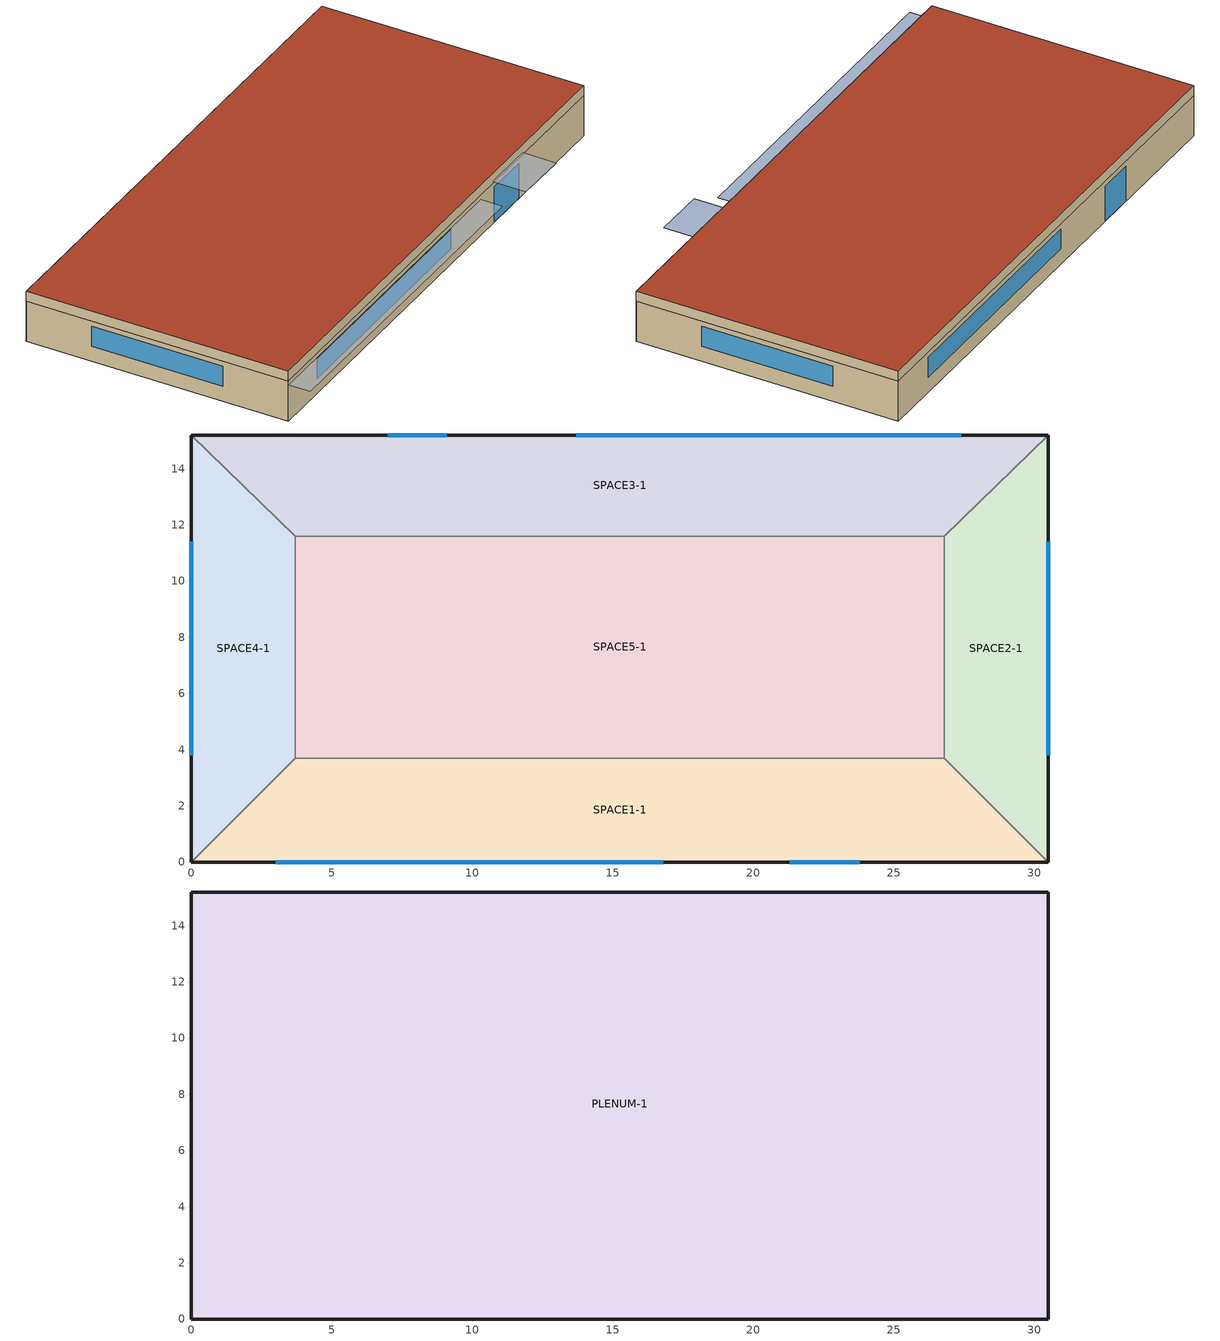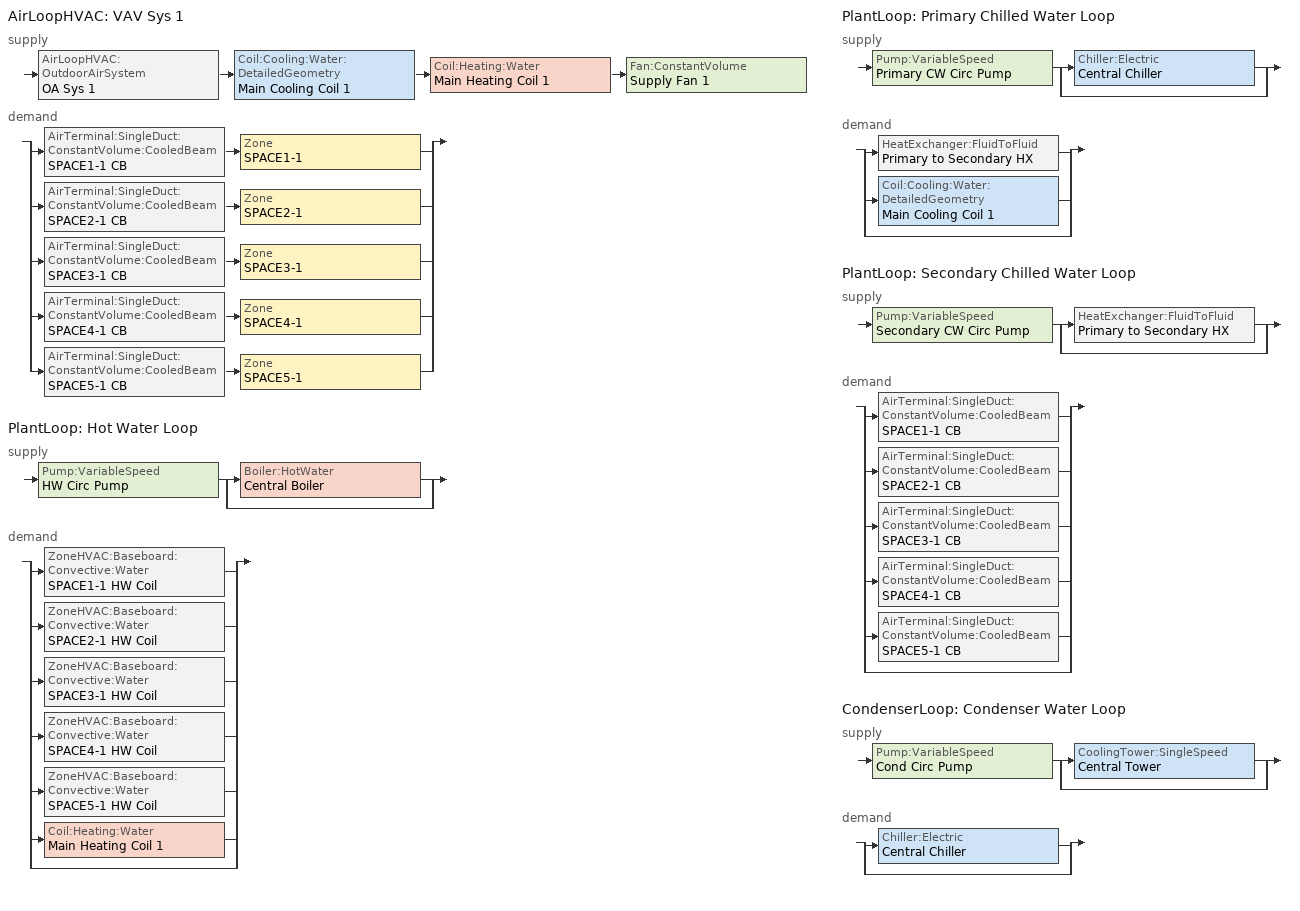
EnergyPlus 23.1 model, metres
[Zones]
SPACE3-1
 floor ground (FLOOR-SLAB-1): 26.8,11.6 3.7,11.6 0,15.2 30.5,15.2 z0
 wall outside (WALL-1): 30.5,15.2 0,15.2 z0:2.4
 wall to SPACE2-1 (INT-WALL-1): 26.8,11.6 30.5,15.2 z0:2.4
 wall to SPACE4-1 (INT-WALL-1): 0,15.2 3.7,11.6 z0:2.4
 wall to SPACE5-1 (INT-WALL-1): 3.7,11.6 26.8,11.6 z0:2.4
 window (Sgl Grey 3mm): 9.1,15.2 7,15.2 z0:2.1
 window (Dbl Clr 3mm/13mm Air): 27.4,15.2 13.7,15.2 z0.9:2.1
SPACE1-1
 floor ground (FLOOR-SLAB-1): 26.8,3.7 30.5,0 0,0 3.7,3.7 z0
 wall outside (WALL-1): 0,0 30.5,0 z0:2.4
 wall to SPACE2-1 (INT-WALL-1): 30.5,0 26.8,3.7 z0:2.4
 wall to SPACE4-1 (INT-WALL-1): 3.7,3.7 0,0 z0:2.4
 wall to SPACE5-1 (INT-WALL-1): 26.8,3.7 3.7,3.7 z0:2.4
 window (Sgl Grey 3mm): 21.3,0 23.8,0 z0:2.1
 window (Dbl Clr 3mm/13mm Air): 3,0 16.8,0 z0.9:2.1
SPACE2-1
 floor ground (FLOOR-SLAB-1): 26.8,11.6 30.5,15.2 30.5,0 26.8,3.7 z0
 wall outside (WALL-1): 30.5,0 30.5,15.2 z0:2.4
 wall to SPACE5-1 (INT-WALL-1): 26.8,11.6 26.8,3.7 z0:2.4
 window (Dbl Clr 3mm/13mm Air): 30.5,3.8 30.5,11.4 z0.9:2.1
SPACE4-1
 floor ground (FLOOR-SLAB-1): 3.7,3.7 0,0 0,15.2 3.7,11.6 z0
 wall outside (WALL-1): 0,15.2 0,0 z0:2.4
 wall to SPACE5-1 (INT-WALL-1): 3.7,3.7 3.7,11.6 z0:2.4
 window (Dbl Clr 3mm/13mm Air): 0,11.4 0,3.8 z0.9:2.1
SPACE5-1
 floor ground (FLOOR-SLAB-1): 26.8,11.6 26.8,3.7 3.7,3.7 3.7,11.6 z0
PLENUM-1
 floor to SPACE1-1 (CLNG-1): 26.8,3.7 30.5,0 0,0 3.7,3.7 z2.4
 floor to SPACE2-1 (CLNG-1): 26.8,11.6 30.5,15.2 30.5,0 26.8,3.7 z2.4
 floor to SPACE3-1 (CLNG-1): 26.8,11.6 3.7,11.6 0,15.2 30.5,15.2 z2.4
 floor to SPACE4-1 (CLNG-1): 3.7,3.7 0,0 0,15.2 3.7,11.6 z2.4
 floor to SPACE5-1 (CLNG-1): 26.8,11.6 26.8,3.7 3.7,3.7 3.7,11.6 z2.4
 wall outside (WALL-1): 30.5,15.2 0,15.2 0,0 30.5,0 30.5,15.2 z2.4:3
 roof outside (ROOF-1): 0,15.2 0,0 30.5,0 30.5,15.2 z3
shading: 0,-1.3 0,0 19.8,0 19.8,-1.3 z2.2; 21,-2 21,0 24.1,0 24.1,-2 z2.6
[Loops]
AirLoopHVAC 'VAV Sys 1'
 supply: AirLoopHVAC:OutdoorAirSystem 'OA Sys 1' > Coil:Cooling:Water:DetailedGeometry 'Main Cooling Coil 1' > Coil:Heating:Water 'Main Heating Coil 1' > Fan:ConstantVolume 'Supply Fan 1'
 demand: split
  | AirTerminal:SingleDuct:ConstantVolume:CooledBeam 'SPACE1-1 CB' > Zone 'SPACE1-1'
  | AirTerminal:SingleDuct:ConstantVolume:CooledBeam 'SPACE2-1 CB' > Zone 'SPACE2-1'
  | AirTerminal:SingleDuct:ConstantVolume:CooledBeam 'SPACE3-1 CB' > Zone 'SPACE3-1'
  | AirTerminal:SingleDuct:ConstantVolume:CooledBeam 'SPACE4-1 CB' > Zone 'SPACE4-1'
  | AirTerminal:SingleDuct:ConstantVolume:CooledBeam 'SPACE5-1 CB' > Zone 'SPACE5-1'
PlantLoop 'Hot Water Loop'
 supply: Pump:VariableSpeed 'HW Circ Pump' > split
  | Boiler:HotWater 'Central Boiler'
  | bypass
 demand: split
  | ZoneHVAC:Baseboard:Convective:Water 'SPACE1-1 HW Coil'
  | ZoneHVAC:Baseboard:Convective:Water 'SPACE2-1 HW Coil'
  | ZoneHVAC:Baseboard:Convective:Water 'SPACE3-1 HW Coil'
  | ZoneHVAC:Baseboard:Convective:Water 'SPACE4-1 HW Coil'
  | ZoneHVAC:Baseboard:Convective:Water 'SPACE5-1 HW Coil'
  | Coil:Heating:Water 'Main Heating Coil 1'
  | bypass
PlantLoop 'Primary Chilled Water Loop'
 supply: Pump:VariableSpeed 'Primary CW Circ Pump' > split
  | Chiller:Electric 'Central Chiller'
  | bypass
 demand: split
  | HeatExchanger:FluidToFluid 'Primary to Secondary HX'
  | Coil:Cooling:Water:DetailedGeometry 'Main Cooling Coil 1'
  | bypass
PlantLoop 'Secondary Chilled Water Loop'
 supply: Pump:VariableSpeed 'Secondary CW Circ Pump' > split
  | HeatExchanger:FluidToFluid 'Primary to Secondary HX'
  | bypass
 demand: split
  | AirTerminal:SingleDuct:ConstantVolume:CooledBeam 'SPACE1-1 CB'
  | AirTerminal:SingleDuct:ConstantVolume:CooledBeam 'SPACE2-1 CB'
  | AirTerminal:SingleDuct:ConstantVolume:CooledBeam 'SPACE3-1 CB'
  | AirTerminal:SingleDuct:ConstantVolume:CooledBeam 'SPACE4-1 CB'
  | AirTerminal:SingleDuct:ConstantVolume:CooledBeam 'SPACE5-1 CB'
  | bypass
CondenserLoop 'Condenser Water Loop'
 supply: Pump:VariableSpeed 'Cond Circ Pump' > split
  | CoolingTower:SingleSpeed 'Central Tower'
  | bypass
 demand: split
  | Chiller:Electric 'Central Chiller'
  | bypass
[Building]
Building: Loads convergence tolerance value=0.04; Maximum number of warmup days=25; Minimum number of warmup days=6; North axis=30; Solar distribution=FullExterior; Temperature convergence tolerance value=0.4; Terrain=City
[Site:GroundTemperature:BuildingSurface]
20.03, 20.03, 20.13, 20.3, 20.43, 20.52, 20.62, 20.77, 20.78, 20.55, 20.44, 20.2
[Site:Location]
SAN_FRANCISCO_CA_USA: Elevation=5; Latitude=37.62; Longitude=-122.38; Time zone=-8
[SizingPeriod:DesignDay] Barometric pressure=101265; Day of month=21; Daylight saving time indicator=No; Humidity condition type=WetBulb; Rain indicator=No; Snow indicator=No; Solar model indicator=ASHRAEClearSky
Name | Daily dry bulb temperature range | Day type | Maximum dry bulb temperature | Month | Sky clearness | Wetbulb or dewpoint at maximum dry bulb | Wind direction | Wind speed
SAN_FRANCISCO Ann Clg 1% Condns DB=>MWB | 9 | SummerDesignDay | 25.6 | 9 | 1 | 16.6 | 310 | 5.8
SAN_FRANCISCO Ann Htg 99% Condns DB | 0 | WinterDesignDay | 4.4 | 1 | 0 | 4.4 | 140 | 2.4
[Construction]
CLNG-1: MAT-CLNG-1
Dbl Clr 3mm/13mm Air: CLEAR 3MM, AIR 13MM, CLEAR 3MM
FLOOR-SLAB-1: CC03
INT-WALL-1: GP02, AL21, GP02
ROOF-1: RG01, BR01, IN46, WD01
Sgl Grey 3mm: GREY 3MM
WALL-1: WD01, PW03, IN02, GP01
[Material] Thermal absorptance=0.9
Name | Conductivity | Density | Roughness | Solar absorptance | Specific heat | Thickness | Visible absorptance
BR01 | 0.162 | 1121 | VeryRough | 0.7 | 1464 | 0.0095 | 0.7
CC03 | 1.31 | 2243 | MediumRough | 0.65 | 837 | 0.1016 | 0.65
GP01 | 0.16 | 801 | MediumSmooth | 0.75 | 837 | 0.0127 | 0.75
GP02 | 0.16 | 801 | MediumSmooth | 0.75 | 837 | 0.0159 | 0.75
IN02 | 0.043 | 10 | Rough | 0.75 | 837 | 0.0901 | 0.75
IN46 | 0.023 | 24 | VeryRough | 0.5 | 1590 | 0.0762 | 0.5
PW03 | 0.115 | 545 | MediumSmooth | 0.78 | 1213 | 0.0127 | 0.78
RG01 | 1.442 | 881 | Rough | 0.65 | 1674 | 0.0127 | 0.65
WD01 | 0.115 | 513 | MediumSmooth | 0.78 | 1381 | 0.0191 | 0.78
[Material:AirGap]
AL21: Thermal resistance=0.157
[Material:NoMass]
MAT-CLNG-1: Roughness=Rough; Solar absorptance=0.65; Thermal absorptance=0.65; Thermal resistance=0.652259; Visible absorptance=0.65
[WindowMaterial:Gas]
AIR 13MM: Gas type=Air; Thickness=0.0127
[WindowMaterial:Glazing] Back side infrared hemispherical emissivity=0.84; Conductivity=0.9; Front side infrared hemispherical emissivity=0.84; Infrared transmittance at normal incidence=0; Optical data type=SpectralAverage; Thickness=0.003
Name | Back side solar reflectance at normal incidence | Back side visible reflectance at normal incidence | Front side solar reflectance at normal incidence | Front side visible reflectance at normal incidence | Solar transmittance at normal incidence | Visible transmittance at normal incidence
CLEAR 3MM | 0.075 | 0.081 | 0.075 | 0.081 | 0.837 | 0.898
GREY 3MM | 0.061 | 0.061 | 0.061 | 0.061 | 0.626 | 0.611
[AirLoopHVAC]
VAV Sys 1: Design supply air flow rate=Autosize
[AirLoopHVAC:ReturnPlenum]
Return-Plenum-1: Zone=PLENUM-1
[AirTerminal:SingleDuct:ConstantVolume:CooledBeam] Availability schedule=CWCoilAvailSched
Name | Cooled beam type
SPACE1-1 CB; SPACE2-1 CB; SPACE3-1 CB; SPACE4-1 CB | Active
SPACE5-1 CB | Passive
[AvailabilityManager:Scheduled]
VAV Sys 1 Avail: Schedule=FanAvailSched
[Boiler:HotWater]
Central Boiler: Boiler flow mode=LeavingSetpointModulated; Design water flow rate=Autosize; Efficiency curve temperature evaluation variable=LeavingBoiler; Fuel type=NaturalGas; Maximum part load ratio=1.2; Minimum part load ratio=0; Nominal capacity=Autosize; Nominal thermal efficiency=0.8; Normalized boiler efficiency curve=BoilerEfficiency; Optimum part load ratio=1; Water outlet upper temperature limit=100
[Chiller:Electric]
Central Chiller: Chilled water outlet temperature lower limit=5; Chiller flow mode=LeavingSetpointModulated; Condenser type=WaterCooled; Design chilled water flow rate=Autosize; Design chilled water outlet temperature=6.667; Design condenser fluid flow rate=Autosize; Design condenser inlet temperature=29.44; Maximum part load ratio=1; Minimum part load ratio=0; Nominal capacity=Autosize; Nominal cop=3.2; Optimum part load ratio=0.65; Temperature rise coefficient=2.682759; Coefficient 1 of capacity ratio curve=0.944836; Coefficient 1 of full load ratio curve=0.03303; Coefficient 1 of power ratio curve=1.907846; Coefficient 2 of capacity ratio curve=-0.0570088; Coefficient 2 of full load ratio curve=0.6852; Coefficient 2 of power ratio curve=-1.20499; Coefficient 3 of capacity ratio curve=-0.00185486; Coefficient 3 of full load ratio curve=0.2818; Coefficient 3 of power ratio curve=0.263462
[Coil:Cooling:Water:DetailedGeometry]
Main Cooling Coil 1: Availability schedule=CoolingCoilAvailSched; Coil depth=Autosize; Design water temperature difference=6; Fin diameter=Autosize; Fin surface area=Autosize; Maximum water flow rate=Autosize; Minimum airflow area=Autosize; Number of tubes per row=Autosize; Total tube inside area=Autosize; Tube outside surface area=Autosize
[Coil:Heating:Water]
Main Heating Coil 1: Availability schedule=HeatingCoilAvailSched; Design water temperature difference=11; Maximum water flow rate=Autosize; Performance input method=UFactorTimesAreaAndDesignWaterFlowRate; Rated capacity=Autosize; Rated inlet air temperature=16.6; Rated inlet water temperature=82.2; Rated outlet air temperature=32.2; Rated outlet water temperature=71.1; U factor times area value=Autosize
[CondenserEquipmentList]
All Towers: Central Tower, CoolingTower:SingleSpeed
[CondenserEquipmentOperationSchemes]
Tower Loop Operation: Control scheme 1=Year Round Tower Operation; Control scheme 1 schedule=PlantOnSched
[CondenserLoop]
Condenser Water Loop: Condenser equipment operation scheme=Tower Loop Operation; Condenser loop volume=Autocalculate; Fluid type=Water; Load distribution scheme=SequentialLoad; Maximum loop flow rate=Autosize; Maximum loop temperature=80; Minimum loop flow rate=0; Minimum loop temperature=10
[Controller:OutdoorAir]
OA Controller 1: Economizer control action type=ModulateFlow; Economizer control type=NoEconomizer; Economizer maximum limit dry bulb temperature=19; Economizer minimum limit dry bulb temperature=4; Lockout type=NoLockout; Maximum outdoor air flow rate=Autosize; Minimum limit type=FixedMinimum; Minimum outdoor air flow rate=Autosize; Minimum outdoor air schedule=Min OA Sched
[Controller:WaterCoil] Actuator variable=Flow; Control variable=Temperature; Controller convergence tolerance=0.002; Maximum actuated flow=Autosize; Minimum actuated flow=0
Name | Action
Central Cooling Coil Controller 1 | Reverse
Central Heating Coil Controller 1 | Normal
[CoolingTower:SingleSpeed]
Central Tower: Design air flow rate=Autosize; Design fan power=Autosize; Design u factor times area value=Autosize; Design water flow rate=Autosize; Free convection regime air flow rate=0; Free convection regime u factor times area value=0
[DesignSpecification:OutdoorAir] Outdoor air flow per person=0.013; Outdoor air flow per zone=0; Outdoor air flow per zone floor area=0; Outdoor air method=Flow/Person
SZ DSOA SPACE1-1; SZ DSOA SPACE2-1; SZ DSOA SPACE3-1; SZ DSOA SPACE4-1; SZ DSOA SPACE5-1
[ElectricEquipment] Design level calculation method=EquipmentLevel; Fraction latent=0; Fraction lost=0; Fraction radiant=0.3; Schedule=EQUIP-1
Name | Design level | Zone or zonelist or space or spacelist
SPACE1-1 ElecEq 1 | 1056 | SPACE1-1
SPACE2-1 ElecEq 1 | 456 | SPACE2-1
SPACE3-1 ElecEq 1 | 1056 | SPACE3-1
SPACE4-1 ElecEq 1 | 456 | SPACE4-1
SPACE5-1 ElecEq 1 | 1976 | SPACE5-1
[Fan:ConstantVolume]
Supply Fan 1: Availability schedule=FanAvailSched; Fan total efficiency=0.65; Maximum flow rate=Autosize; Motor efficiency=0.9; Motor in airstream fraction=1; Pressure rise=2000
[HeatExchanger:FluidToFluid]
Primary to Secondary HX: Availability schedule=CoolingPumpAvailSched; Control type=CoolingSetpointModulated; Heat exchange model type=CrossFlowBothMixed; Heat exchanger u factor times area value=Autosize; Heat transfer metering end use type=LoopToLoop; Loop demand side design flow rate=Autosize; Loop supply side design flow rate=Autosize; Minimum temperature difference to activate heat exchanger=0.2
[Lights] Design level calculation method=LightingLevel; End use subcategory=GeneralLights; Fraction radiant=0.59; Fraction replaceable=0; Fraction visible=0.2; Return air fraction=0.2; Schedule=LIGHTS-1
Name | Lighting level | Zone or zonelist or space or spacelist
SPACE1-1 Lights 1 | 1584 | SPACE1-1
SPACE2-1 Lights 1 | 684 | SPACE2-1
SPACE3-1 Lights 1 | 1584 | SPACE3-1
SPACE4-1 Lights 1 | 684 | SPACE4-1
SPACE5-1 Lights 1 | 2964 | SPACE5-1
[People] Activity level schedule=ActSchd; Fraction radiant=0.3; Number of people calculation method=People; Number of people schedule=OCCUPY-1
Name | Number of people | Zone or zonelist or space or spacelist
SPACE1-1 People 1 | 11 | SPACE1-1
SPACE2-1 People 1 | 5 | SPACE2-1
SPACE3-1 People 1 | 11 | SPACE3-1
SPACE4-1 People 1 | 5 | SPACE4-1
SPACE5-1 People 1 | 20 | SPACE5-1
[PlantEquipmentList]
Cooling Plant: Central Chiller, Chiller:Electric
Primary to Secondary HX equip: Primary to Secondary HX, HeatExchanger:FluidToFluid
heating plant: Central Boiler, Boiler:HotWater
[PlantEquipmentOperation:CoolingLoad] Load range 1 lower limit=0
Name | Load range 1 upper limit | Range 1 equipment list
Central Chiller Only | 900000 | Cooling Plant
Year Round Tower Operation | 90000000 | All Towers
[PlantEquipmentOperation:HeatingLoad]
Central Boiler Only: Load range 1 lower limit=0; Load range 1 upper limit=1000000; Range 1 equipment list=heating plant
[PlantEquipmentOperation:Uncontrolled]
Secondary HX: Equipment list=Primary to Secondary HX equip
[PlantEquipmentOperationSchemes] Control scheme 1 schedule=PlantOnSched
Name | Control scheme 1
Hot Loop Operation | Central Boiler Only
Primary CW Loop Operation | Central Chiller Only
Secondary CW Loop Operation | Secondary HX
[PlantLoop] Fluid type=Water; Load distribution scheme=SequentialLoad; Maximum loop flow rate=Autosize; Minimum loop flow rate=0; Plant loop volume=Autocalculate
Name | Maximum loop temperature | Minimum loop temperature | Plant equipment operation scheme
Hot Water Loop | 100 | 10 | Hot Loop Operation
Primary Chilled Water Loop | 98 | 1 | Primary CW Loop Operation
Secondary Chilled Water Loop | 98 | 1 | Secondary CW Loop Operation
[Pump:VariableSpeed] Design maximum flow rate=Autosize; Design minimum flow rate=0; Design power consumption=Autosize; Design pump head=179352; Fraction of motor inefficiencies to fluid stream=0; Motor efficiency=0.9; Pump control type=Intermittent; Coefficient 1 of the part load performance curve=0; Coefficient 2 of the part load performance curve=1; Coefficient 3 of the part load performance curve=0; Coefficient 4 of the part load performance curve=0
Name | Pump flow rate schedule
Cond Circ Pump; Primary CW Circ Pump; Secondary CW Circ Pump | CoolingPumpAvailSched
HW Circ Pump
[SetpointManager:FollowOutdoorAirTemperature]
MyCondenserControl: Control variable=Temperature; Maximum setpoint temperature=80; Minimum setpoint temperature=10; Offset temperature difference=0; Reference temperature type=OutdoorAirWetBulb; Setpoint node or nodelist=Condenser Supply Outlet Node
[SetpointManager:MixedAir]
Mixed Air Temp Manager 1: Control variable=Temperature; Setpoint node or nodelist=Main Branch SetPoint Node List
[SetpointManager:OutdoorAirReset]
Supply Air Temp Manager 1: Control variable=Temperature; Outdoor high temperature=32; Outdoor low temperature=0; Setpoint at outdoor high temperature=20; Setpoint at outdoor low temperature=21; Setpoint node or nodelist=Supply Air Temp Nodes 1
[SetpointManager:Scheduled] Control variable=Temperature
Name | Schedule | Setpoint node or nodelist
Central Boiler Setpoint Manager | HW Loop Temp Schedule | Central Boiler Outlet Node
Hot Water Loop Setpoint Manager | HW Loop Temp Schedule | Hot Water Loop Setpoint Node List
Primary Chilled Water Loop Setpoint Manager | Primary CW Loop Temp Schedule | Primary Chilled Water Loop Setpoint Node List
Secondary Chilled Water Loop Setpoint Manager | Secondary CW Loop Temp Schedule | Secondary Chilled Water Loop Setpoint Node List
[Sizing:Plant]
Name | Coincident sizing factor mode | Design loop exit temperature | Loop design temperature difference | Loop type | Sizing option | Zone timesteps in averaging window
Hot Water Loop | None | 82 | 11 | Heating | Coincident | 1
Secondary Chilled Water Loop | None | 15 | 3 | Cooling | Coincident | 1
Condenser Water Loop |  | 29.4 | 5.6 | Condenser
Primary Chilled Water Loop | None | 7 | 6 | Cooling | Coincident | 1
[Sizing:System]
VAV Sys 1: 100 outdoor air in cooling=No; 100 outdoor air in heating=No; Central cooling capacity control method=VAV; Central cooling design supply air humidity ratio=0.008; Central cooling design supply air temperature=21; Central heating design supply air humidity ratio=0.008; Central heating design supply air temperature=21; Central heating maximum system air flow ratio=1; Cooling design capacity=Autosize; Cooling design capacity method=CoolingDesignCapacity; Cooling supply air flow rate=0; Cooling supply air flow rate method=DesignDay; Design outdoor air flow rate=Autosize; Heating design capacity=Autosize; Heating design capacity method=HeatingDesignCapacity; Heating supply air flow rate=0; Heating supply air flow rate method=DesignDay; Precool design humidity ratio=0.008; Precool design temperature=11; Preheat design humidity ratio=0.008; Preheat design temperature=7; Type of load to size on=VentilationRequirement; Type of zone sum to use=NonCoincident; Zone maximum outdoor air fraction=1
[Sizing:Zone] Account for dedicated outdoor air system=No; Cooling design air flow method=DesignDay; Cooling design air flow rate=0; Dedicated outdoor air high setpoint temperature for design=Autosize; Dedicated outdoor air low setpoint temperature for design=Autosize; Dedicated outdoor air system control strategy=NeutralSupplyAir; Heating design air flow method=DesignDay; Heating design air flow rate=0; Zone cooling design supply air humidity ratio=0.009; Zone cooling design supply air temperature=14; Zone cooling design supply air temperature input method=SupplyAirTemperature; Zone cooling sizing factor=0; Zone heating design supply air humidity ratio=0.004; Zone heating design supply air temperature=43; Zone heating design supply air temperature input method=SupplyAirTemperature; Zone heating sizing factor=0
Name | Design specification outdoor air object
SPACE1-1 | SZ DSOA SPACE1-1
SPACE2-1 | SZ DSOA SPACE2-1
SPACE3-1 | SZ DSOA SPACE3-1
SPACE4-1 | SZ DSOA SPACE4-1
SPACE5-1 | SZ DSOA SPACE5-1
[ThermostatSetpoint:DualSetpoint]
DualSetPoint: Cooling setpoint temperature schedule=Clg-SetP-Sch; Heating setpoint temperature schedule=Htg-SetP-Sch
[Zone] Multiplier=1; Type=1
Name | Ceiling height | Volume
PLENUM-1 | 0.6096 | 283.2
SPACE1-1; SPACE3-1 | 2.4384 | 239.247
SPACE2-1; SPACE4-1 | 2.4384 | 103.311
SPACE5-1 | 2.4384 | 447.683
[ZoneControl:Thermostat] Control 1=DualSetPoint; Control type schedule=Zone Control Type Sched
Name | Zone or zonelist
SPACE1-1 Control | SPACE1-1
SPACE2-1 Control | SPACE2-1
SPACE3-1 Control | SPACE3-1
SPACE4-1 Control | SPACE4-1
SPACE5-1 Control | SPACE5-1
[ZoneHVAC:Baseboard:Convective:Water] Availability schedule=ReheatCoilAvailSched; Heating design capacity=Autosize; Heating design capacity method=HeatingDesignCapacity; Maximum water flow rate=Autosize; U factor times area value=Autosize
SPACE1-1 HW Coil; SPACE2-1 HW Coil; SPACE3-1 HW Coil; SPACE4-1 HW Coil; SPACE5-1 HW Coil
[Zone equipment]
SPACE1-1: SPACE1-1 CB, SPACE1-1 HW Coil
SPACE2-1: SPACE2-1 CB, SPACE2-1 HW Coil
SPACE3-1: SPACE3-1 CB, SPACE3-1 HW Coil
SPACE4-1: SPACE4-1 CB, SPACE4-1 HW Coil
SPACE5-1: SPACE5-1 CB, SPACE5-1 HW Coil
[ZoneInfiltration:DesignFlowRate] Constant term coefficient=0; Design flow rate calculation method=Flow/Zone; Schedule=INFIL-SCH; Temperature term coefficient=0; Velocity squared term coefficient=0; Velocity term coefficient=0.2237
Name | Design flow rate | Zone or zonelist or space or spacelist
SPACE1-1 Infil 1 | 0.0167 | SPACE1-1
SPACE2-1 Infil 1 | 0.00717 | SPACE2-1
SPACE3-1 Infil 1 | 0.0167 | SPACE3-1
SPACE4-1 Infil 1 | 0.00717 | SPACE4-1
SPACE5-1 Infil 1 | 0.031089 | SPACE5-1
[Curve:Quadratic]
BoilerEfficiency: Maximum value of x=1; Minimum value of x=0; Coefficient1 constant=1; Coefficient2 x=0; Coefficient3 x 2=0
[Schedule:Compact]
ActSchd: Through: 12/31, For: Alldays, Until: 24:00, 117.24
CWCoilAvailSched; CoolingPumpAvailSched; PlantOnSched; ReheatCoilAvailSched: Through: 12/31, For: Alldays, Until: 24:00, 1
Clg-SetP-Sch: Through: 12/31, For: Weekdays CustomDay1 CustomDay2, Until: 7:00, 40, Until: 18:00, 23.9, Until: 24:00, 40, For: Weekends Holidays, Until: 7:00, 40, Until: 13:00, 23.9, Until: 24:00, 32.2, For: SummerDesignDay, Until: 24:00, 23.9, For: WinterDesignDay, Until: 24:00, 40
CoolingCoilAvailSched: Through: 3/31, For: Alldays, Until: 24:00, 0, Through: 9/30, For: Weekdays, Until: 7:00, 0, Until: 17:00, 1, Until: 24:00, 0, For: Weekends Holidays CustomDay1 CustomDay2, Until: 24:00, 0, For: SummerDesignDay WinterDesignDay, Until: 24:00, 1, Through: 12/31, For: Alldays, Until: 24:00, 0
EQUIP-1: Through: 12/31, For: Weekdays SummerDesignDay CustomDay1 CustomDay2, Until: 8:00, 0.02, Until: 9:00, 0.4, Until: 14:00, 0.9, Until: 15:00, 0.8, Until: 16:00, 0.7, Until: 18:00, 0.5, Until: 20:00, 0.3, Until: 24:00, 0.02, For: Saturday Sunday Holidays WinterDesignDay, Until: 24:00, 0.2
FanAvailSched: Through: 12/31, For: Weekdays, Until: 7:00, 0, Until: 17:00, 1, Until: 24:00, 0, For: Weekends Holidays CustomDay1 CustomDay2, Until: 24:00, 0, For: SummerDesignDay WinterDesignDay, Until: 24:00, 1
HW Loop Temp Schedule: Through: 12/31, For: Alldays, Until: 24:00, 82
HeatingCoilAvailSched: Through: 3/31, For: Alldays, Until: 24:00, 1, Through: 9/30, For: Alldays, Until: 24:00, 0, Through: 12/31, For: Alldays, Until: 24:00, 1
Htg-SetP-Sch: Through: 12/31, For: Weekdays CustomDay1 CustomDay2, Until: 7:00, 12.8, Until: 18:00, 21.1, Until: 24:00, 12.8, For: Weekends Holidays, Until: 7:00, 12.8, Until: 13:00, 21.1, Until: 24:00, 12.8, For: SummerDesignDay, Until: 24:00, 12.8, For: WinterDesignDay, Until: 24:00, 21.1
INFIL-SCH: Through: 3/31, For: Alldays, Until: 24:00, 1, Through: 10/31, For: Alldays, Until: 24:00, 0, Through: 12/31, For: Alldays, Until: 24:00, 1
LIGHTS-1: Through: 12/31, For: Weekdays SummerDesignDay CustomDay1 CustomDay2, Until: 8:00, 0.05, Until: 9:00, 0.9, Until: 10:00, 0.95, Until: 11:00, 1, Until: 12:00, 0.95, Until: 13:00, 0.8, Until: 14:00, 0.9, Until: 18:00, 1, Until: 19:00, 0.6, Until: 20:00, 0.2, Until: 21:00, 0.2, Until: 24:00, 0.05, For: Saturday Sunday Holidays WinterDesignDay, Until: 24:00, 0.05
Min OA Sched: Through: 12/31, For: Weekdays, Until: 6:00, 0.02, Until: 18:00, 1, Until: 24:00, 0.02, For: Weekends SummerDesignDay WinterDesignDay CustomDay1 CustomDay2 Holidays, Until: 24:00, 0.02
OCCUPY-1: Through: 12/31, For: Weekdays SummerDesignDay CustomDay1 CustomDay2, Until: 8:00, 0, Until: 11:00, 1, Until: 12:00, 0.8, Until: 13:00, 0.4, Until: 14:00, 0.8, Until: 18:00, 1, Until: 19:00, 0.5, Until: 21:00, 0.1, Until: 24:00, 0, For: Saturday Sunday Holidays WinterDesignDay, Until: 24:00, 0
Primary CW Loop Temp Schedule: Through: 12/31, For: Alldays, Until: 24:00, 7
Secondary CW Loop Temp Schedule: Through: 12/31, For: Alldays, Until: 24:00, 15
Zone Control Type Sched: Through: 12/31, For: Weekdays Weekends Holidays CustomDay1 CustomDay2, Until: 24:00, 4, For: SummerDesignDay, Until: 24:00, 4, For: WinterDesignDay, Until: 24:00, 4
